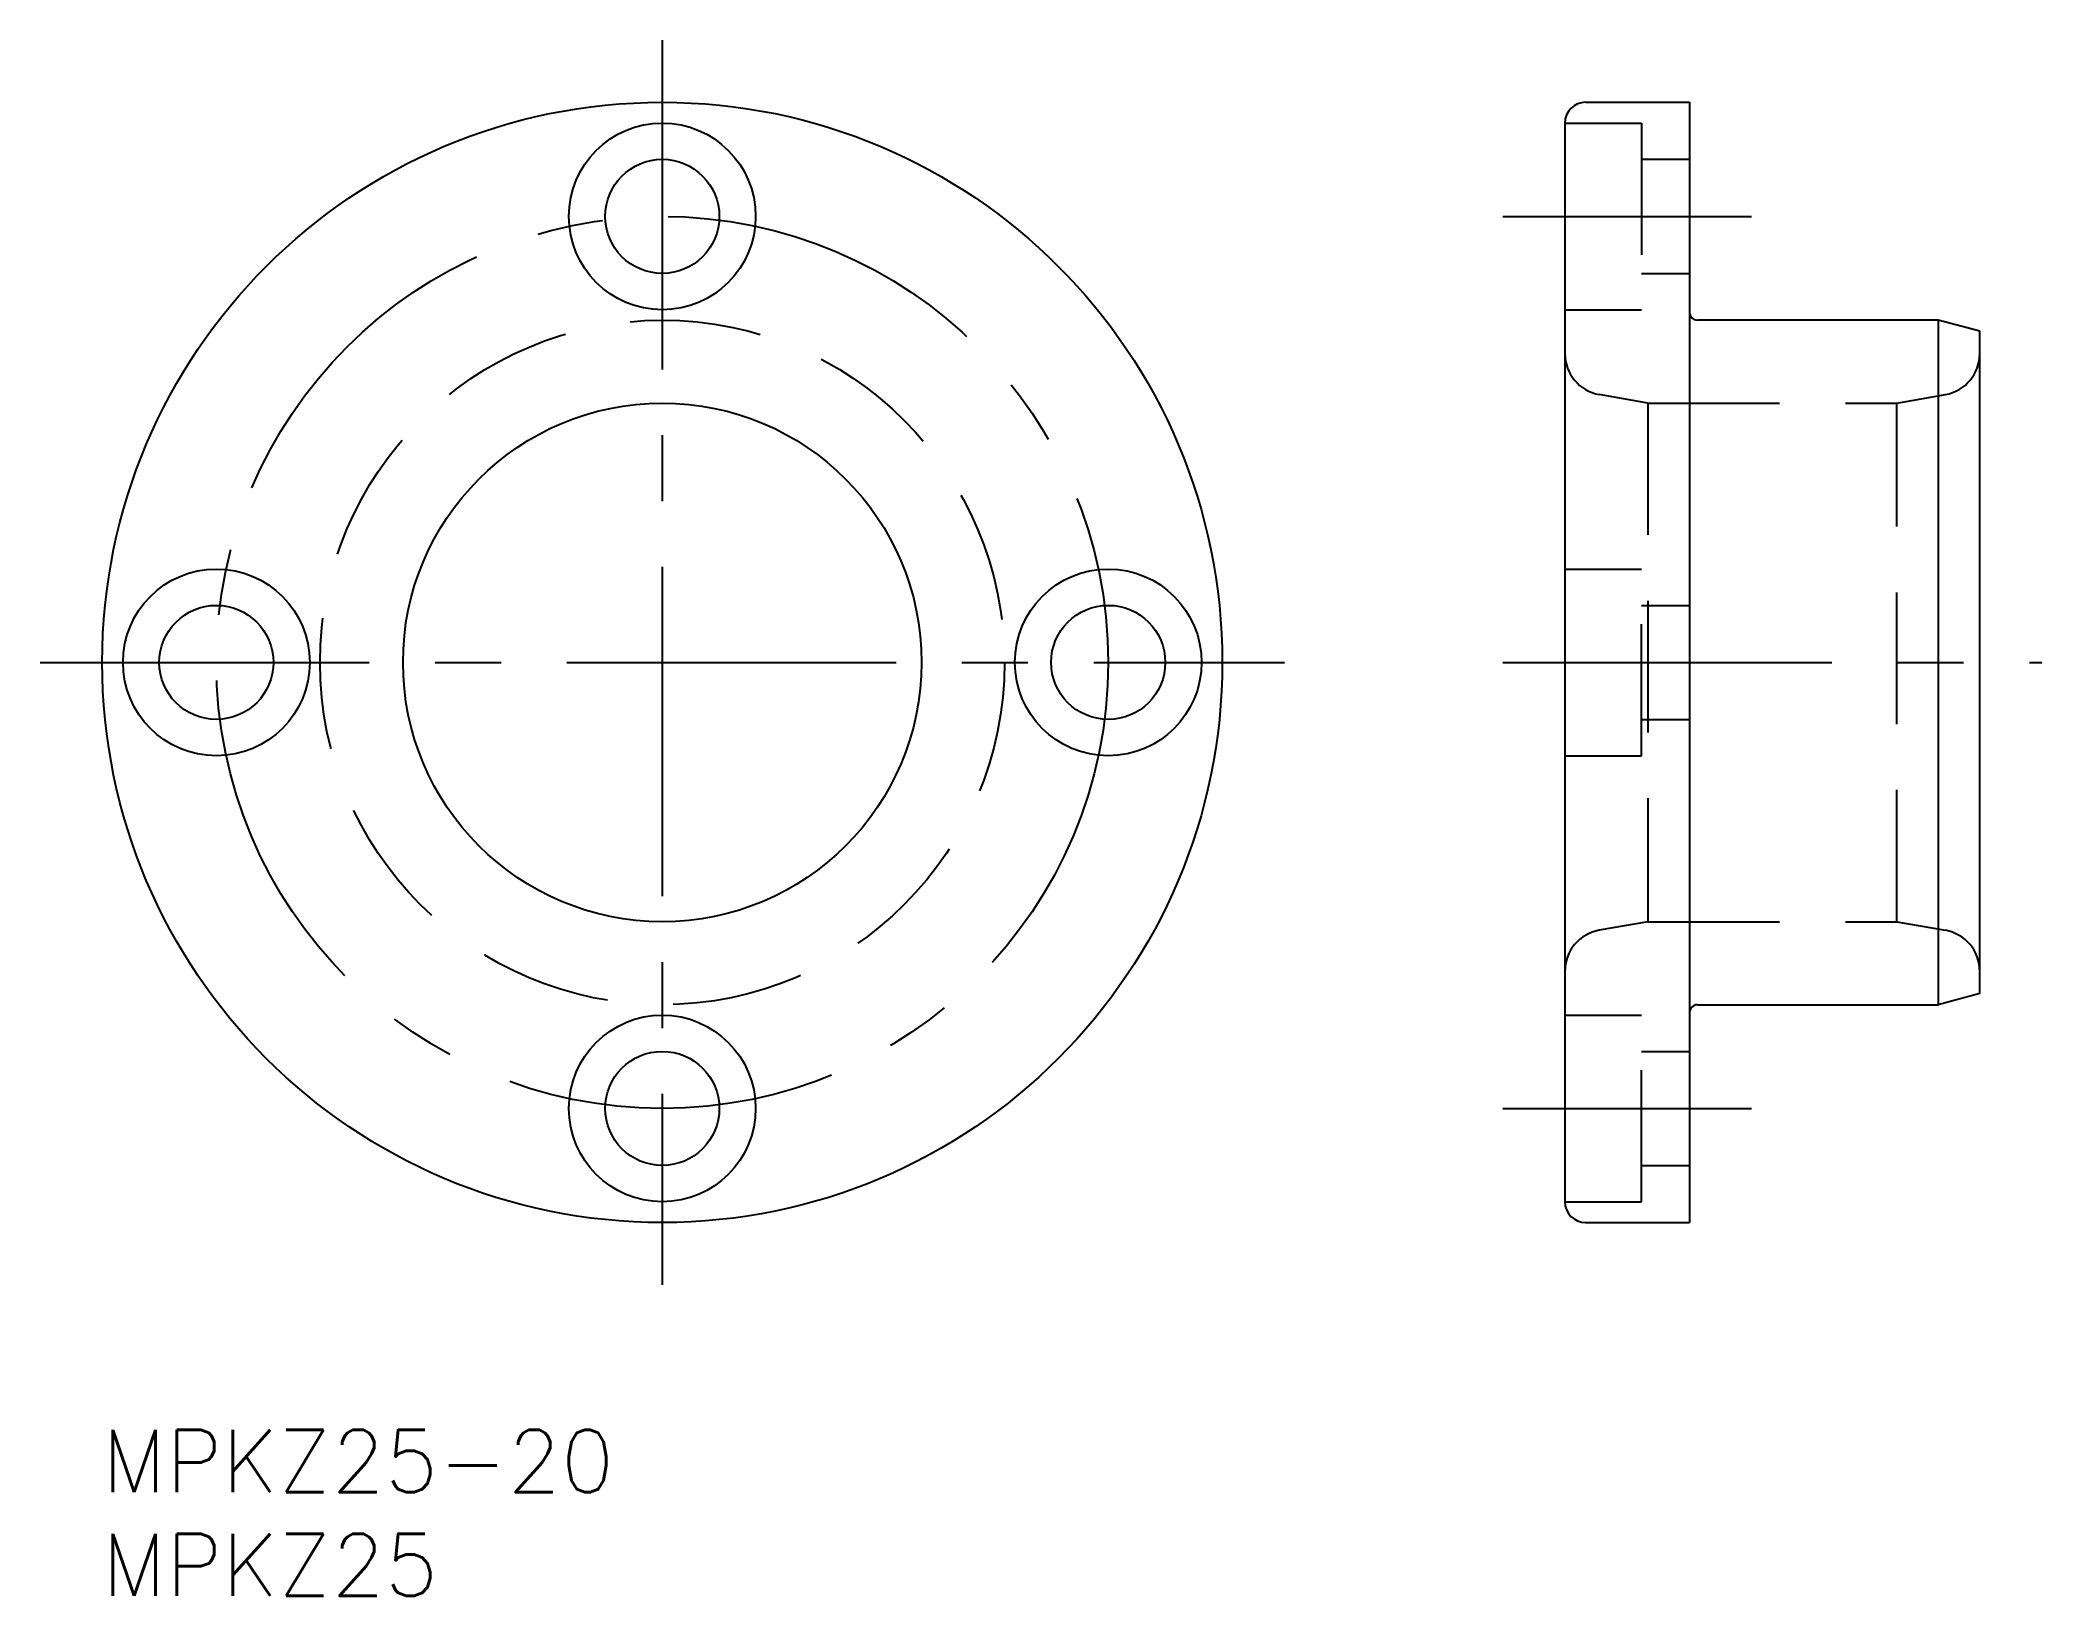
# Model space of a CAD drawing. Extents: x -3 to 93.5, y -8 to 67.
import ezdxf

# ---------------------------------------------------------------- set-up
doc = ezdxf.new("R2010")
doc.units = 0
doc.header["$LTSCALE"] = 0.5
doc.linetypes.add('CENTER', pattern=[50.8, 31.75, -6.35, 6.35, -6.35])
doc.linetypes.add('DASHED', pattern=[19.05, 12.7, -6.35])
for name, color, linetype in [('MSM_CENTER', 1, 'CENTER'), ('MSM_CONTINUOUS', 7, 'CONTINUOUS'), ('MSM_DASHED', 4, 'DASHED'), ('MSM_PART_NUMBER', 7, 'CONTINUOUS')]:
    doc.layers.add(name, color=color, linetype=linetype)
doc.styles.get("Standard").update_dxf_attribs({"font": 'txt.shx', "height": 3, "bigfont": 'bigfont.shx'})

# ---------------------------------------------------------------- blocks, each defined once
blk = doc.blocks.new('*U2')
at = {"layer": 'MSM_PART_NUMBER'}
blk.add_text('MPKZ25-20', height=3, dxfattribs=at).set_placement((0, -3))
blk = doc.blocks.new('*U3')
at = {"layer": 'MSM_PART_NUMBER'}
blk.add_text('MPKZ25', height=3, dxfattribs=at).set_placement((0, -8))

msp = doc.modelspace()

# ---------------------------------------------------------------- linework, layer by layer
at = {"layer": 'MSM_CENTER'}
for p, q in [((27, 67), (27, 7)), ((67.519, 58.5), (79.519, 58.5)), ((-3, 37), (57, 37)), ((67.519, 37), (93.519, 37)), ((67.519, 15.5), (79.519, 15.5))]:
    msp.add_line(p, q, dxfattribs=at)
msp.add_circle((27, 37), 21.5, dxfattribs=at)
at = {"layer": 'MSM_CONTINUOUS'}
for p, q in [((71.519, 64), (76.519, 64)), ((76.519, 64), (76.519, 10)), ((70.519, 63), (70.519, 11)), ((88.519, 53.5), (76.919, 53.5)), ((88.519, 53.5), (88.519, 20.5)), ((90.519, 52.964), (88.519, 53.5)), ((90.519, 21.036), (90.519, 52.964)), ((76.919, 20.5), (88.519, 20.5)), ((90.519, 21.036), (88.519, 20.5)), ((71.519, 10), (76.519, 10))]:
    msp.add_line(p, q, dxfattribs=at)
for centre, radius in [((27, 37), 27), ((27, 58.5), 4.5), ((27, 58.5), 2.75), ((27, 37), 12.5), ((5.5, 37), 4.5), ((48.5, 37), 4.5), ((5.5, 37), 2.75), ((48.5, 37), 2.75), ((27, 15.5), 4.5), ((27, 15.5), 2.75)]:
    msp.add_circle(centre, radius, dxfattribs=at)
for centre, radius, start, end in [((71.519, 63), 1, 90, 180), ((76.919, 53.9), 0.4, 180, 270), ((76.919, 20.1), 0.4, 90, 180), ((71.519, 11), 1, 180, 270)]:
    msp.add_arc(centre, radius, start, end, dxfattribs=at)
at = {"layer": 'MSM_DASHED'}
for p, q in [((70.519, 63), (74.219, 63)), ((74.219, 63), (74.219, 54)), ((74.219, 61.25), (76.519, 61.25)), ((74.219, 55.75), (76.519, 55.75)), ((70.519, 54), (74.219, 54)), ((74.519, 49.5), (72.172, 49.914)), ((74.519, 49.5), (86.519, 49.5)), ((74.519, 49.5), (74.519, 24.5)), ((86.519, 49.5), (88.867, 49.914)), ((86.519, 24.5), (86.519, 49.5)), ((70.519, 41.5), (74.219, 41.5)), ((74.219, 32.5), (74.219, 41.5)), ((74.219, 39.75), (76.519, 39.75)), ((74.219, 34.25), (76.519, 34.25)), ((70.519, 32.5), (74.219, 32.5)), ((74.519, 24.5), (72.172, 24.086)), ((74.519, 24.5), (86.519, 24.5)), ((86.519, 24.5), (88.867, 24.086)), ((70.519, 20), (74.219, 20)), ((74.219, 11), (74.219, 20)), ((74.219, 18.25), (76.519, 18.25)), ((74.219, 12.75), (76.519, 12.75)), ((70.519, 11), (74.219, 11))]:
    msp.add_line(p, q, dxfattribs=at)
msp.add_circle((27, 37), 16.5, dxfattribs=at)
for centre, start, end in [((72.519, 51.884), 180, 260), ((88.519, 51.884), 280, 0), ((72.519, 22.116), 100, 180), ((88.519, 22.116), 0, 80)]:
    msp.add_arc(centre, 2, start, end, dxfattribs=at)

# ---------------------------------------------------------------- block references
at = {"layer": 'MSM_CONTINUOUS'}
for name in ['*U2', '*U3']:
    msp.add_blockref(name, (0, 0), dxfattribs=at)

doc.saveas('drawing.dxf')
